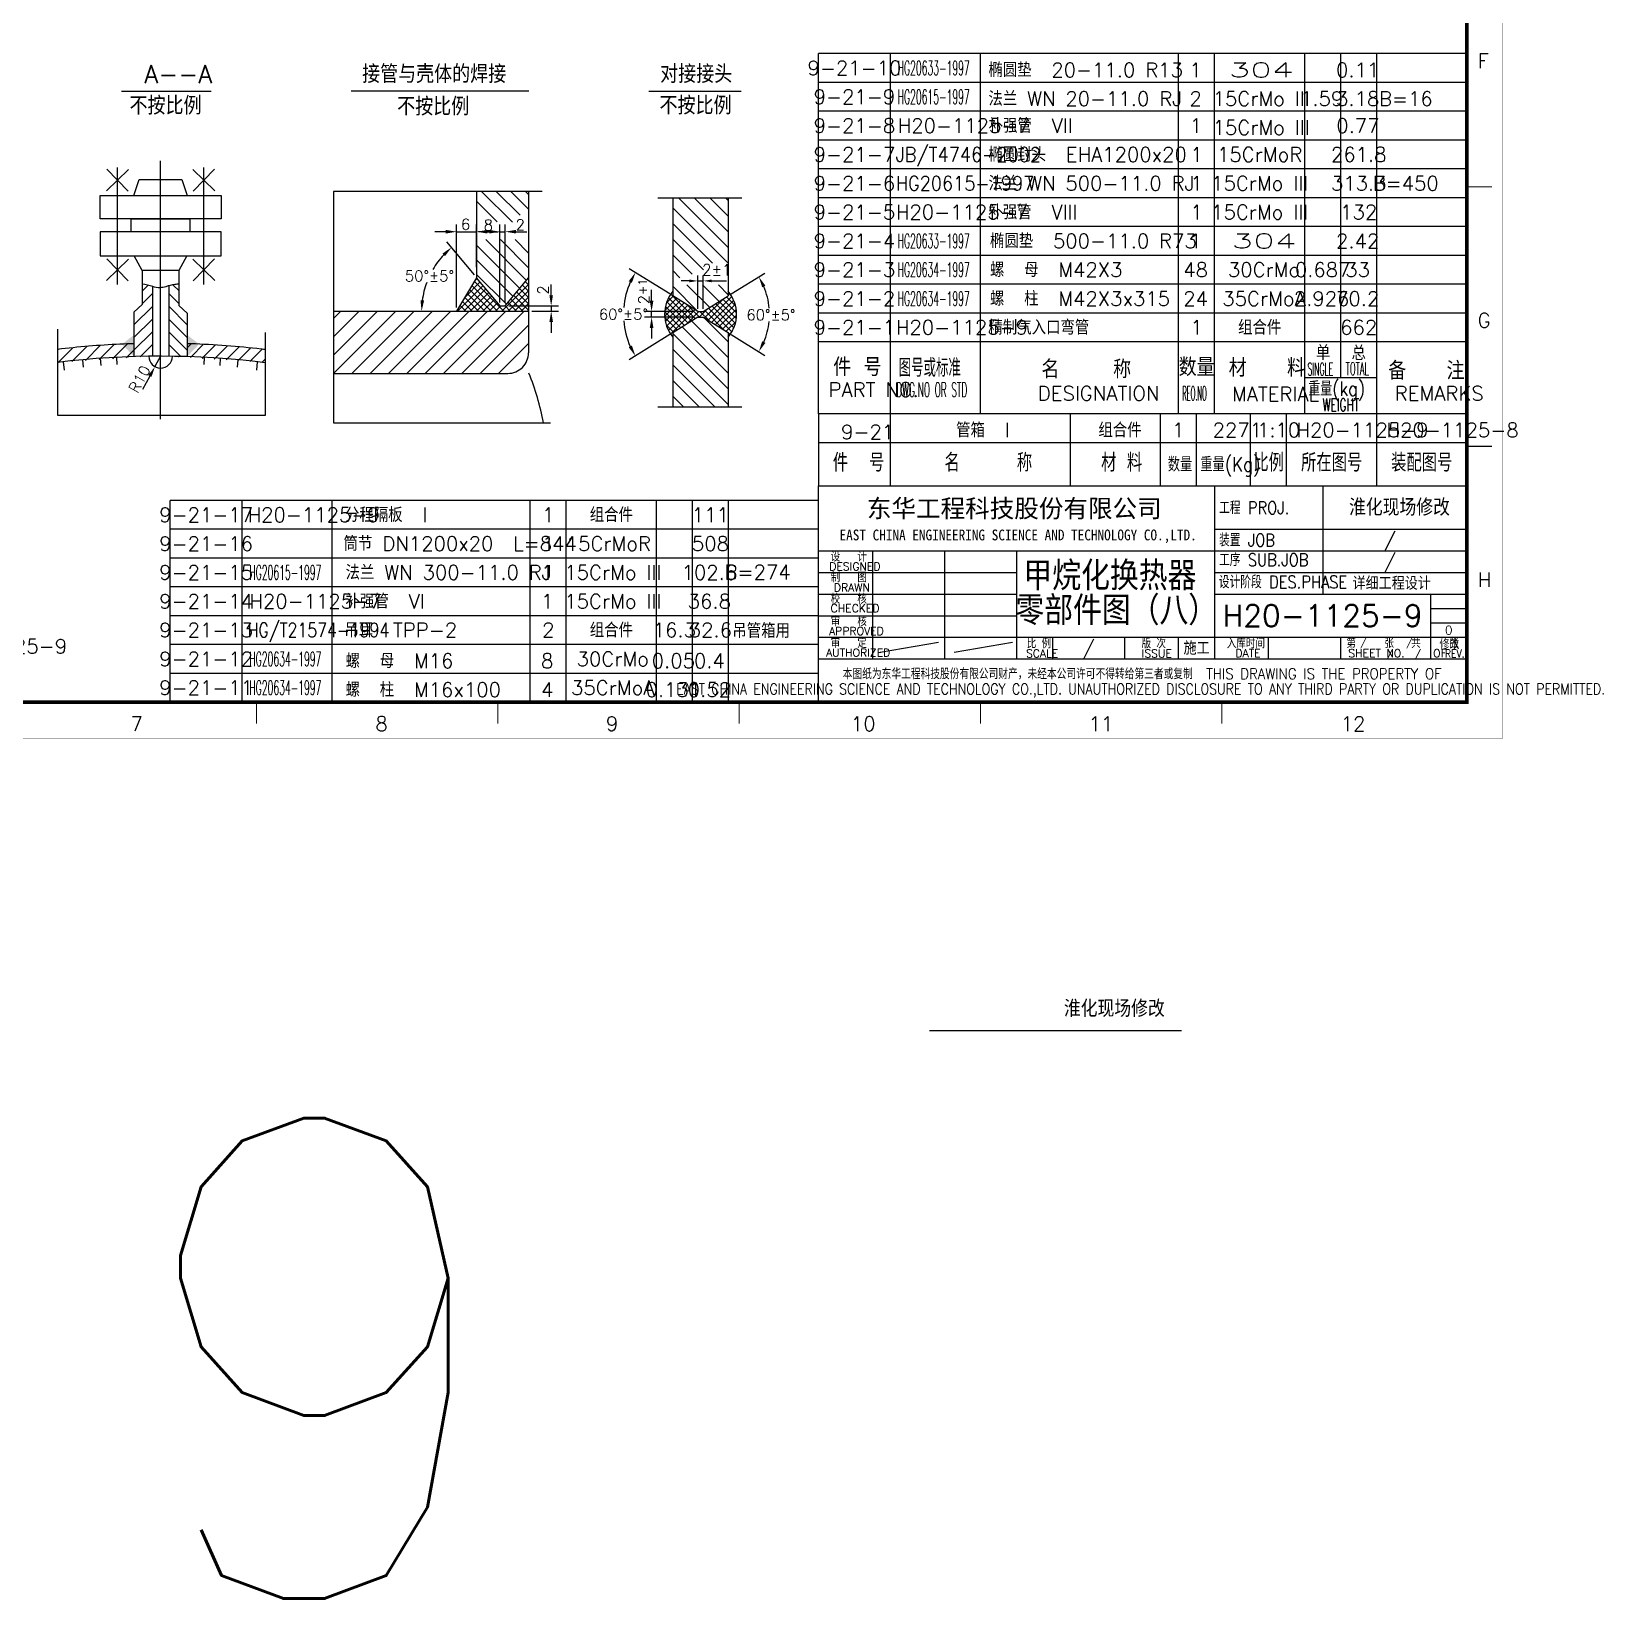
# Model space of a CAD drawing. Extents: x 49444 to 186655, y 41039 to 60167.
# Drawn here: x 180108 to 186655, y 43719 to 50243 of the extents above; entities that cross this region are included whole.
import ezdxf
from ezdxf.enums import TextEntityAlignment as Align

# ---------------------------------------------------------------- set-up
doc = ezdxf.new("R2010")
doc.units = 0
doc.header["$LTSCALE"] = 60
doc.header["$MEASUREMENT"] = 0
doc.header["$PDMODE"] = 3
doc.header["$PDSIZE"] = 0.001
doc.layers.get('0').update_dxf_attribs({"linetype": 'CONTINUOUS'})
doc.layers.get('DEFPOINTS').update_dxf_attribs({"linetype": 'CONTINUOUS'})
doc.layers.add('XX', color=7, linetype='CONTINUOUS')
doc.styles.add('LZH', font='txt_l', dxfattribs={"bigfont": 'hztxt_l'})
doc.styles.add('SBTXT', font='txt_l.shx', dxfattribs={"bigfont": 'hztxt_l.shx'})
doc.styles.add('ST', font='')
doc.styles.get("Standard").update_dxf_attribs({"font": 'txt_l', "bigfont": 'hztxt_l'})
doc.styles.get('ST').set_extended_font_data('SimSun')
doc.dimstyles.get("Standard").update_dxf_attribs({"dimtxt": 0.18, "dimasz": 0.18, "dimexe": 0.18, "dimexo": 0.0625, "dimgap": 0.09, "dimtad": 0, "dimtih": 1, "dimtoh": 1, "dimdec": 4, "dimzin": 0, "dimdsep": 46, "dimtxsty": 'Standard', "dimcen": 0.09, "dimadec": 0, "dimazin": 0, "dimtfac": 1, "dimtdec": 4, "dimtofl": 0, "dimtmove": 0, "dimatfit": 3, "dimfxl": 0, "dimtolj": 1, "dimtzin": 0, "dimarcsym": 0})
doc.dimstyles.new('STANDARD$0', dxfattribs={"dimtxt": 3, "dimasz": 3, "dimexe": 2, "dimexo": 1, "dimgap": 0.5, "dimtad": 1, "dimdec": 0, "dimzin": 0, "dimdsep": 46, "dimtxsty": 'Standard', "dimcen": 1, "dimclrd": 256, "dimclre": 256, "dimclrt": 256, "dimadec": 0, "dimazin": 0, "dimtfac": 1.5, "dimtdec": 3, "dimtix": 1, "dimtmove": 0, "dimatfit": 2, "dimfxl": 0, "dimtolj": 1, "dimarcsym": 0})
pattern_1 = [(45, (148669.695, 38157.828), (-26.516504, 26.516504), [])]

# ---------------------------------------------------------------- blocks, each defined once
blk = doc.blocks.new('CLB_WZ')
at = {"layer": 'XX'}
for s, height, p in [('单^J', 4, (-41.9, 15)), ('总^J', 4, (-32, 14.9)), ('件 号^J', 5, (-175.9, 10.5)), ('名    称^J', 5, (-118.09, 9.9)), ('数量^J', 5, (-80, 10.5)), ('材   料^J', 5, (-66.09, 10.3)), ('备   注^J', 5, (-21.8, 9.5)), ('PART NO.', 4, (-177.2, 4.7)), ('DESIGNATION^J', 4, (-119.09, 3.7)), ('MATERIAL^J', 4, (-65.19, 3.5)), ('REMARKS^J', 4, (-20, 3.7))]:
    blk.add_text(s, height=height, dxfattribs=at).set_placement(p)
for s, height, width, p, p2 in [('图号或标准^J', 5, 0.798981, (-157.7, 10.3), (-138.1, 10.3)), ('SINGLE^J', 3.5, 0.800977, (-44.2, 10.7), (-36, 10.7)), ('TOTAL^J', 3.5, 0.904762, (-33.6, 10.8), (-26, 10.8)), ('重量(kg)^J', 4, 1.174935, (-44, 5), (-26, 5)), ('DWG.NO OR STD^J', 4, 0.813953, (-158.4, 4.7), (-137.4, 4.7)), ('REO.NO^J', 4, 0.658541, (-79, 3.7), (-71.23, 3.7)), ('WEIGHT', 3.5, 0.996337, (-40.07, 0.76), (-29.87, 0.76))]:
    blk.add_text(s, height=height, dxfattribs=dict(at, width=width)).set_placement(p, p2, align=Align.FIT)
blk = doc.blocks.new('*D553')
at = {"color": 0, "lineweight": -2}
for p, q in [((183022.5, 49149.8), (183162.3, 49237.1)), ((183022.5, 48981), (183162.5, 48893.8))]:
    blk.add_line(p, q, dxfattribs=at)
for start, end in [(4.85116, 23.23424), (336.83303, 354.17267)]:
    blk.add_arc((182887.3, 49065.3), 294.2, start, end, dxfattribs=at)
at = {"color": 0}
for points in [[(183151, 49177.9), (183164.3, 49184.8), (183136.8, 49221.2)], [(183164.5, 48946.1), (183151.2, 48953), (183137, 48909.6)]]:
    blk.add_solid(points, dxfattribs=at)
at = {"layer": 'DEFPOINTS', "color": 0}
for p in [(183009.8, 49141.8), (183176.4, 49119.9), (182905.8, 49076.9), (182905.8, 49053.8), (183009.8, 48988.9)]:
    blk.add_point(p, dxfattribs=at)
at = {"color": 0, "insert": (183187.7, 49062.8), "char_height": 45, "attachment_point": 5}
blk.add_mtext('\\A1;60%%d±5%%d', dxfattribs=at)
blk = doc.blocks.new('*X8')
at = {"color": 0}
for p, q in [((325.84, 75.53), (330.21, 79.9)), ((326.43, 78.24), (328.91, 80.72)), ((335.54, 71.75), (327.21, 80.08)), ((336.84, 72.57), (328, 81.41)), ((340.16, 72.88), (346.89, 79.6)), ((341.47, 72.06), (350, 80.59)), ((351.71, 74.68), (346.82, 79.56)), ((351.37, 77.14), (348.13, 80.38)), ((349.95, 80.68), (348.74, 81.89)), ((348.74, 81.46), (349.16, 81.87)), ((325.79, 73.35), (331.51, 79.08)), ((331.63, 69.3), (325.8, 75.13)), ((326.04, 71.48), (332.81, 78.25)), ((332.94, 70.11), (326.08, 76.97)), ((326.5, 69.82), (334.11, 77.43)), ((334.24, 70.93), (326.56, 78.61)), ((327.14, 68.33), (335.41, 76.61)), ((327.91, 66.99), (336.71, 75.79)), ((333.53, 70.49), (338.18, 75.14)), ((338.4, 73.14), (334.09, 77.45)), ((338.3, 73.14), (341.23, 76.07)), ((341.81, 71.85), (338.52, 75.14)), ((347.44, 68.34), (340.3, 75.48)), ((350.08, 67.82), (341.6, 76.3)), ((342.78, 71.25), (350.7, 79.17)), ((350.77, 69.26), (342.91, 77.11)), ((344.08, 70.43), (351.25, 77.6)), ((351.29, 70.85), (344.21, 77.93)), ((345.39, 69.62), (351.61, 75.84)), ((351.63, 72.63), (345.52, 78.75)), ((346.7, 68.8), (351.71, 73.82)), ((330.33, 68.48), (325.82, 72.99)), ((329.03, 67.66), (326.33, 70.36)), ((348, 67.99), (351.43, 71.42)), ((348.74, 66.61), (350.22, 68.09)), ((349.25, 66.53), (348.74, 67.04))]:
    blk.add_line(p, q, dxfattribs=at)
blk = doc.blocks.new('*D554')
at = {"lineweight": -2}
for p, q in [((182690.5, 49121.9), (182690.5, 49166.9)), ((182867.7, 49076.9), (182660.5, 49076.9)), ((182867.7, 49053.8), (182660.5, 49053.8)), ((182690.5, 49053.8), (182690.5, 49076.9)), ((182690.5, 49008.8), (182690.5, 48963.8))]:
    blk.add_line(p, q, dxfattribs=at)
for points in [[(182683, 49121.9), (182698, 49121.9), (182690.5, 49076.9)], [(182683, 49008.8), (182698, 49008.8), (182690.5, 49053.8)]]:
    blk.add_solid(points)
at = {"layer": 'DEFPOINTS', "color": 0}
for p in [(182690.5, 49076.9), (182882.7, 49076.9), (182882.7, 49053.8)]:
    blk.add_point(p, dxfattribs=at)
at = {"insert": (182657.8, 49125.8), "char_height": 45, "attachment_point": 5, "rotation": 90}
blk.add_mtext('\\A1;2', dxfattribs=at)
blk = doc.blocks.new('*D487')
at = {"color": 0, "lineweight": -2}
for p, q in [((182766.1, 49149.8), (182597.7, 49255)), ((182766.1, 48981), (182597.4, 48875.9))]:
    blk.add_line(p, q, dxfattribs=at)
for start, end in [(155.8599, 175.17897), (184.75353, 204.07284)]:
    blk.add_arc((182901.2, 49065.3), 328, start, end, dxfattribs=at)
at = {"color": 0}
for points in [[(182595.3, 49203), (182608.5, 49195.9), (182623.1, 49239.1)], [(182608.4, 48935), (182595.1, 48928), (182622.9, 48891.8)]]:
    blk.add_solid(points, dxfattribs=at)
at = {"layer": 'DEFPOINTS', "color": 0}
for p in [(182578.9, 49126.1), (182778.8, 49141.8), (182882.7, 49076.9), (182882.7, 49053.8), (182778.8, 48988.9)]:
    blk.add_point(p, dxfattribs=at)
at = {"color": 0, "insert": (182573.2, 49065.5), "char_height": 45, "attachment_point": 5}
blk.add_mtext('\\A1;60%%d±5%%d', dxfattribs=at)
blk = doc.blocks.new('*X9')
at = {"color": 0}
for p, q in [((348.74, 98.15), (330.77, 116.12)), ((348.74, 103.81), (336.43, 116.12)), ((348.74, 109.46), (342.09, 116.12)), ((348.74, 115.12), (347.74, 116.12)), ((348.71, 92.53), (328.74, 112.49)), ((343.05, 92.53), (328.74, 106.84)), ((339.78, 90.14), (328.74, 101.18)), ((335.7, 88.57), (328.74, 95.52)), ((331.29, 87.32), (328.74, 89.86)), ((337.81, 75.14), (328.74, 84.21)), ((342.04, 76.57), (333.86, 84.75)), ((345.52, 78.75), (339.51, 84.75)), ((348.74, 81.18), (345.17, 84.75)), ((348.74, 52.89), (332.07, 69.57)), ((348.74, 58.55), (335.54, 71.75)), ((348.74, 64.21), (339.93, 73.02)), ((348.74, 47.24), (328.74, 67.24)), ((348.74, 41.58), (328.74, 61.58)), ((343.93, 40.73), (328.74, 55.92)), ((338.28, 40.73), (328.74, 50.27)), ((332.62, 40.73), (328.74, 44.61))]:
    blk.add_line(p, q, dxfattribs=at)
blk = doc.blocks.new('*D549')
at = {"lineweight": -2}
for p, q in [((182059.1, 49114.8), (182059.1, 49439)), ((182080.7, 49114.8), (182080.7, 49439)), ((182014.1, 49409), (181969.1, 49409)), ((182059.1, 49409), (182080.7, 49409)), ((182125.7, 49409), (182170.7, 49409))]:
    blk.add_line(p, q, dxfattribs=at)
for points in [[(182014.1, 49416.5), (182014.1, 49401.5), (182059.1, 49409)], [(182125.7, 49416.5), (182125.7, 49401.5), (182080.7, 49409)]]:
    blk.add_solid(points)
at = {"layer": 'DEFPOINTS', "color": 0}
for p in [(182080.7, 49409), (182059.1, 49099.8), (182080.7, 49099.8)]:
    blk.add_point(p, dxfattribs=at)
at = {"insert": (182143.5, 49437.4), "char_height": 45, "attachment_point": 5}
blk.add_mtext('\\A1;2', dxfattribs=at)
blk = doc.blocks.new('*D548')
at = {"lineweight": -2}
for p, q in [((182272.3, 49144.8), (182272.3, 49189.8)), ((182095.7, 49099.8), (182302.3, 49099.8)), ((182192.4, 49078.2), (182302.3, 49078.2)), ((182272.3, 49099.8), (182272.3, 49078.2)), ((182272.3, 49033.2), (182272.3, 48988.2))]:
    blk.add_line(p, q, dxfattribs=at)
for points in [[(182264.8, 49144.8), (182279.8, 49144.8), (182272.3, 49099.8)], [(182264.8, 49033.2), (182279.8, 49033.2), (182272.3, 49078.2)]]:
    blk.add_solid(points)
at = {"layer": 'DEFPOINTS', "color": 0}
for p in [(182080.7, 49099.8), (182177.4, 49078.2), (182272.3, 49078.2)]:
    blk.add_point(p, dxfattribs=at)
at = {"insert": (182238.3, 49166.5), "char_height": 45, "attachment_point": 5, "rotation": 90}
blk.add_mtext('\\A1;2', dxfattribs=at)
blk = doc.blocks.new('*D550')
at = {"lineweight": -2}
for p, q in [((181878.4, 49093.2), (181878.4, 49439)), ((181961.9, 49260.7), (181961.9, 49439)), ((181833.4, 49409), (181788.4, 49409)), ((181878.4, 49409), (181961.9, 49409)), ((182006.9, 49409), (182051.9, 49409))]:
    blk.add_line(p, q, dxfattribs=at)
for points in [[(181833.4, 49416.5), (181833.4, 49401.5), (181878.4, 49409)], [(182006.9, 49416.5), (182006.9, 49401.5), (181961.9, 49409)]]:
    blk.add_solid(points)
at = {"layer": 'DEFPOINTS', "color": 0}
for p in [(181961.9, 49409), (181961.9, 49245.7), (181878.4, 49078.2)]:
    blk.add_point(p, dxfattribs=at)
at = {"insert": (181915.7, 49439.7), "char_height": 45, "attachment_point": 5}
blk.add_mtext('\\A1;6', dxfattribs=at)
blk = doc.blocks.new('*D551')
at = {"lineweight": -2}
for p, q in [((181961.9, 49263), (181961.9, 49439)), ((182059.1, 49114.8), (182059.1, 49439)), ((182014.1, 49409), (182006.9, 49409))]:
    blk.add_line(p, q, dxfattribs=at)
for points in [[(182006.9, 49416.5), (182006.9, 49401.5), (181961.9, 49409)], [(182014.1, 49416.5), (182014.1, 49401.5), (182059.1, 49409)]]:
    blk.add_solid(points)
at = {"layer": 'DEFPOINTS', "color": 0}
for p in [(181961.9, 49409), (181961.9, 49248), (182059.1, 49099.8)]:
    blk.add_point(p, dxfattribs=at)
at = {"insert": (182010.5, 49436.4), "char_height": 45, "attachment_point": 5}
blk.add_mtext('\\A1;8', dxfattribs=at)
blk = doc.blocks.new('*X0')
at = {"color": 0}
for p, q in [((448.97, 250.98), (465.99, 268)), ((448.97, 258.05), (458.92, 268)), ((448.97, 265.12), (451.85, 268)), ((449.06, 244), (473.06, 268)), ((456.13, 244), (480.13, 268)), ((463.2, 244), (487.2, 268)), ((470.27, 244), (494.27, 268)), ((477.34, 244), (501.34, 268)), ((484.41, 244), (508.41, 268)), ((491.49, 244), (515.49, 268)), ((498.56, 244), (522.56, 268)), ((505.63, 244), (524.23, 262.6)), ((512.7, 244), (524.23, 255.53))]:
    blk.add_line(p, q, dxfattribs=at)
blk = doc.blocks.new('*D552')
at = {"color": 0, "lineweight": -2}
blk.add_line((181952.4, 49228.8), (181838.3, 49366.7), dxfattribs=at)
for start, end in [(137.10744, 149.66072), (159.74663, 172.50946)]:
    blk.add_arc((182077, 49078.2), 344.5, start, end, dxfattribs=at)
at = {"color": 0}
for points in [[(181819.5, 49318.1), (181829.8, 49307.2), (181857.4, 49343.6)], [(181743, 49122.7), (181728, 49123.6), (181732.6, 49078.2)]]:
    blk.add_solid(points, dxfattribs=at)
at = {"layer": 'DEFPOINTS', "color": 0}
for p in [(181790.1, 49268.8), (181961.9, 49217.3), (181365.1, 49078.2), (182059.1, 49099.8), (182177.9, 49078.2)]:
    blk.add_point(p, dxfattribs=at)
at = {"color": 0, "insert": (181765.3, 49224.9), "char_height": 45, "attachment_point": 5}
blk.add_mtext('\\A1;50%%d±5%%d', dxfattribs=at)

msp = doc.modelspace()

# ---------------------------------------------------------------- hatches: boundary and pattern name
h = msp.add_hatch()
h.set_pattern_fill('ANSI31', color=256, scale=300, style=0)
h.set_pattern_definition(pattern_1)
edge = h.paths.add_edge_path()
edge.add_arc((180550.948857, 49011.746509), 179.815167, 70.3961695458, 84.2241260272)
edge.add_line((180569.044981, 49190.648785), (180569.044981, 49106.647724))
edge.add_line((180569.044981, 49106.647724), (180534.779461, 49074.615509))
edge.add_line((180534.779461, 49074.615509), (180534.779461, 48888.888892))
edge.add_ellipse((180645.687861, 47990.598944), major_axis=(-1800, 0), ratio=0.5, start_angle=271.0953200844, end_angle=273.5325616392, ccw=False)
edge.add_line((180611.279461, 48890.434493), (180611.279461, 49181.138694))
h = msp.add_hatch()
h.set_pattern_fill('ANSI31', color=256, scale=300, style=0)
h.set_pattern_definition([(135, (212621.68, 38157.828), (26.516504, 26.516504), [])])
edge = h.paths.add_edge_path()
edge.add_arc((180740.426802, 49011.746509), 179.815167, 95.7758739728, 109.6038304542, ccw=False)
edge.add_line((180722.330677, 49190.648785), (180722.330677, 49106.647724))
edge.add_line((180722.330677, 49106.647724), (180756.596197, 49074.615509))
edge.add_line((180756.596197, 49074.615509), (180756.596197, 48888.888892))
edge.add_ellipse((180645.687798, 47990.598944), major_axis=(1800, 0), ratio=0.5, start_angle=86.4674383608, end_angle=88.4375257395)
edge.add_ellipse((180645.687798, 47990.598944), major_axis=(1800, 0), ratio=0.5, start_angle=88.4375257395, end_angle=88.9046799156)
edge.add_line((180680.096197, 48890.434493), (180680.096197, 49181.138694))
h = msp.add_hatch()
h.set_pattern_fill('ANSI37', color=256, scale=150, style=0)
h.set_pattern_definition([(45, (130761.808, 1034.404), (-13.258252, 13.258252), []), (135, (130761.808, 1034.404), (-13.258252, -13.258252), [])])
h.paths.add_polyline_path([(182177.941208, 49078.237512), (182177.941208, 49216.757185), (182080.741208, 49099.837512), (182059.141208, 49099.837512), (181961.941208, 49217.261588), (181878.385925, 49078.237512)])
h = msp.add_hatch()
h.set_pattern_fill('ANSI31', color=256, scale=300, style=0)
h.set_pattern_definition(pattern_1)
edge = h.paths.add_edge_path()
edge.add_ellipse((180645.687861, 47990.598944), major_axis=(-1800, 0), ratio=0.5, start_angle=255.9557268738, end_angle=266.4790243043, ccw=False)
edge.add_line((181082.496709, 48863.696594), (181082.496709, 48918.110535))
edge.add_spline(control_points=[(181082.496709, 48918.110535), (181076.532308, 48918.844626), (181070.560757, 48919.563642), (180968.440638, 48931.587288), (180870.52554, 48938.997248), (180766.794717, 48942.593637), (180761.514514, 48942.765161), (180756.232966, 48942.925196)], knot_values=[4.4710457451, 4.4710457451, 4.4710457451, 4.4710457451, 4.4811217711, 4.4811217711, 4.6431590008, 4.6431590008, 4.6518468801, 4.6518468801, 4.6518468801, 4.6518468801], degree=3, periodic=0)
edge.add_line((180756.232966, 48942.925196), (180756.232966, 48888.900087))
edge = h.paths.add_edge_path()
edge.add_ellipse((180645.687861, 47990.598944), major_axis=(-1800, 0), ratio=0.5, start_angle=273.5325616392, end_angle=283.7918236525, ccw=False)
edge.add_line((180534.779461, 48888.888892), (180534.779461, 48942.913633))
edge.add_spline(control_points=[(180534.779461, 48942.913633), (180515.286111, 48942.321177), (180495.811131, 48941.572419), (180388.909753, 48936.597516), (180302.024781, 48929.367834), (180216.577094, 48919.048952)], knot_values=[4.7731302979, 4.7731302979, 4.7731302979, 4.7731302979, 4.8051962305, 4.8051962305, 4.9493995343, 4.9493995343, 4.9493995343, 4.9493995343], degree=3, periodic=0)
edge.add_line((180216.577094, 48919.048952), (180216.577094, 48864.650422))

# ---------------------------------------------------------------- linework, layer by layer
for p, q in [((183385.313802, 48650.463632), (183385.313802, 50150.463632)), ((186085.313802, 50150.463632), (183385.313802, 50150.463632)), ((183685.313802, 48650.463632), (183685.313802, 50150.463632)), ((184060.313802, 48650.463632), (184060.313802, 50150.463632)), ((184885.313802, 48650.463632), (184885.313802, 50150.463632)), ((185035.313802, 48650.463632), (185035.313802, 50150.463632)), ((185410.313802, 48650.463632), (185410.313802, 50150.463632)), ((185560.313802, 48800.463632), (185560.313802, 50150.463632)), ((185710.313802, 48650.463632), (185710.313802, 50150.463632)), ((186085.313802, 50030.463632), (183385.313802, 50030.463632)), ((180482.998872, 49993.359155), (180855.557929, 49993.359155)), ((181439.8971, 49995.798378), (182178.911529, 49995.798378)), ((182679.059489, 49993.747736), (183062.852149, 49993.747736)), ((186085.313802, 49910.463632), (183385.313802, 49910.463632)), ((186085.313802, 49790.463632), (183385.313802, 49790.463632)), ((180645.687829, 48629.179539), (180645.687829, 49703.948995)), ((186085.313802, 49670.463632), (183385.313802, 49670.463632)), ((181365.080207, 49576.866151), (181365.080207, 48613.882894)), ((182235.261453, 49576.866151), (181365.080207, 49576.866151)), ((186085.313802, 49550.463632), (183385.313802, 49550.463632)), ((186085.313802, 49430.463632), (183385.313802, 49430.463632)), ((186085.313802, 49310.463632), (183385.313802, 49310.463632)), ((186085.313802, 49190.463632), (183385.313802, 49190.463632)), ((186085.313802, 49070.463632), (183385.313802, 49070.463632)), ((186085.313802, 48950.463632), (183385.313802, 48950.463632)), ((180245.628543, 48832.931481), (180241.631987, 48867.630706)), ((180324.820505, 48845.240191), (180322.015598, 48875.928863)), ((180397.853238, 48852.273845), (180395.777725, 48881.882418)), ((180464.726414, 48855.790488), (180463.189015, 48885.961185)), ((180645.687861, 48890.598944), (180622.314763, 48847.439877)), ((180826.649244, 48855.790488), (180828.186644, 48885.961185)), ((180893.52242, 48852.273845), (180895.597934, 48881.882418)), ((180966.555154, 48845.240191), (180969.36006, 48875.928863)), ((181045.747116, 48832.931481), (181049.743672, 48867.630706)), ((180600.885374, 48807.869923), (180570.948506, 48752.724621)), ((185710.313802, 48800.463632), (185410.313802, 48800.463632)), ((186085.313799, 48350.463638), (186085.313799, 48830.463638)), ((181365.080207, 48613.882894), (182270.060171, 48613.882894)), ((180685.313802, 47450.463632), (180685.313802, 48290.463632)), ((183385.313802, 48290.463632), (180685.313802, 48290.463632)), ((180985.313802, 47450.463632), (180985.313802, 48290.463632)), ((181360.313802, 47450.463632), (181360.313802, 48290.463632)), ((182185.313802, 47450.463632), (182185.313802, 48290.463632)), ((182335.313802, 47450.463632), (182335.313802, 48290.463632)), ((182710.313802, 47450.463632), (182710.313802, 48290.463632)), ((182860.313802, 47450.463632), (182860.313802, 48290.463632)), ((183010.313802, 47450.463632), (183010.313802, 48290.463632)), ((183385.313802, 48170.463632), (180685.313802, 48170.463632)), ((185035.313803, 48170.463625), (186085.313808, 48170.463625)), ((183610.313808, 48080.463625), (183610.313808, 47630.463625)), ((183910.313802, 48080.463625), (183910.313802, 47630.463625)), ((185035.313808, 48080.463625), (186085.313808, 48080.463625)), ((183385.313802, 48050.463632), (180685.313802, 48050.463632)), ((183385.313802, 47930.463632), (180685.313802, 47930.463632)), ((183385.313808, 47990.463625), (184210.313808, 47990.463625)), ((185035.313803, 47990.463625), (186085.313808, 47990.463625)), ((183385.313808, 47900.463625), (184210.313808, 47900.463625)), ((185935.313808, 47900.463625), (186085.313808, 47900.463625)), ((183385.313802, 47810.463632), (180685.313802, 47810.463632)), ((183385.313808, 47810.463625), (184210.313808, 47810.463625)), ((185935.313808, 47840.463625), (186085.313808, 47840.463625)), ((185935.313808, 47780.463625), (186085.313808, 47780.463625)), ((183385.313802, 47690.463632), (180685.313802, 47690.463632)), ((183642.395999, 47658.156039), (183885.810177, 47699.95654)), ((183950.467049, 47658.156039), (184193.881227, 47699.95654)), ((183385.313802, 47570.463632), (180685.313802, 47570.463632)), ((183847.774293, 46083.907607), (184897.774298, 46083.907607))]:
    msp.add_line(p, q)
at = {"color": 0}
for p, q in [((182110.855705, 49448.343552), (181982.333105, 49576.866151)), ((182142.449071, 49477.844212), (182043.427131, 49576.866151)), ((182177.941204, 49503.446104), (182104.521157, 49576.866151)), ((182177.941204, 49564.54013), (182165.615183, 49576.866151)), ((182047.909168, 49449.994485), (181961.941204, 49536.164026)), ((182169.415443, 49206.501736), (181999.692052, 49376.225126)), ((182177.941204, 49259.07), (182060.786078, 49376.225126)), ((182177.941204, 49320.164026), (182121.880104, 49376.225126)), ((182141.681703, 49173.14145), (181961.941204, 49352.881949)), ((182113.947963, 49139.781164), (181961.941204, 49291.787923)), ((182086.50004, 49106.76468), (181961.941204, 49231.323516))]:
    msp.add_line(p, q, dxfattribs=at)
at = {"color": 0, "linetype": 'ByBlock'}
for p, q in [((182848.095646, 49204.215223), (182813.445646, 49204.215223)), ((182882.745646, 49088.402196), (182882.745646, 49227.315223)), ((182882.745646, 49204.215223), (182905.845646, 49204.215223)), ((182905.845646, 49088.402196), (182905.845646, 49227.315223)), ((182940.495646, 49204.215223), (183002.761112, 49204.215223))]:
    msp.add_line(p, q, dxfattribs=at)
at = {"const_width": 1.5}
msp.add_lwpolyline([(173620.313802, 47300.463632), (186235.313802, 47300.463632), (186235.313802, 56210.463632), (173620.313802, 56210.463632), (173620.313802, 47300.463632, 1.9635677679)], format="xyb", dxfattribs=at)
for points, const_width in [([(173995.313802, 47450.463632), (186085.313802, 47450.463632), (186085.313802, 56060.463632), (173995.313802, 56060.463632), (173995.313802, 47450.463632)], 15), ([(186085.313802, 49595.463632), (186190.313802, 49595.463632)], 4.5), ([(186085.313802, 48515.463632), (186190.313802, 48515.463632)], 4.5), ([(181045.313802, 47360.463632), (181045.313802, 47450.463632)], 4.5), ([(182050.313802, 47360.463632), (182050.313802, 47450.463632)], 4.5), ([(183055.313802, 47360.463632), (183055.313802, 47450.463632)], 4.5), ([(184060.313802, 47360.463632), (184060.313802, 47450.463632)], 4.5), ([(185065.313802, 47360.463632), (185065.313802, 47450.463632)], 4.5)]:
    msp.add_lwpolyline(points, dxfattribs=dict(const_width=const_width))
for points in [[(180420.123691, 49578.652409), (180511.624351, 49667.321039)], [(180421.539706, 49668.737054), (180510.208336, 49577.236394)], [(180465.874003, 49189.812604), (180465.874003, 49675.784499)], [(180871.252066, 49578.652409), (180779.751406, 49667.321039)], [(180869.836051, 49668.737054), (180781.167421, 49577.236394)], [(180825.501718, 49189.812604), (180825.501718, 49675.784499)], [(180534.263806, 49559.737559), (180556.328701, 49626.669389), (180734.683771, 49626.669389), (180756.748666, 49559.737559)], [(181961.941208, 49576.866146), (181961.941208, 49217.261588)], [(182177.941208, 49576.866146), (182177.941208, 48905.437512)], [(182716.349866, 49550.211346), (183066.044458, 49550.211346)], [(182778.795647, 49550.21135), (182778.795647, 49142.600427)], [(183009.795647, 49550.21135), (183009.795647, 49141.824093)], [(180523.109296, 49408.091879), (180523.109296, 49463.049569), (180767.903176, 49463.049569), (180767.903176, 49408.091879)], [(180755.521471, 49308.466244), (180721.967446, 49247.721239), (180569.044981, 49247.721239), (180535.853971, 49308.466244)], [(180420.123691, 49205.735699), (180511.624351, 49294.404374)], [(180421.539706, 49295.820344), (180510.208336, 49204.319729)], [(180569.044981, 49247.721239), (180569.044981, 49106.647724)], [(180721.967446, 49247.721239), (180721.967446, 49100.535149)], [(180871.252066, 49205.735699), (180779.751406, 49294.404374)], [(180869.836051, 49295.820344), (180781.167421, 49204.319729)], [(180611.279461, 49181.138699), (180611.279461, 48890.430644)], [(180679.732966, 49183.941839), (180679.732966, 48890.434154)], [(181961.941208, 49217.261588), (181878.385925, 49078.237512)], [(182059.141208, 49099.837512), (181961.941208, 49217.261588)], [(182080.741208, 49099.837512), (182177.941208, 49216.757185)], [(180534.779461, 49074.615509), (180569.044981, 49106.647724)], [(182882.745647, 49076.852202), (182778.795647, 49142.600427)], [(182905.845647, 49076.852202), (183009.795647, 49141.824093)], [(180534.779461, 49074.615509), (180534.779461, 48888.849929)], [(180756.232966, 49069.833584), (180721.967446, 49101.865844)], [(180756.232966, 49069.833584), (180756.232966, 48888.861404)], [(181365.080212, 49078.237512), (182177.941208, 49078.237512)], [(182059.141208, 49099.837512), (182080.741208, 49099.837512)], [(182882.745647, 49053.752202), (182778.795647, 48988.3809)], [(182882.745647, 49076.852202), (182905.845647, 49076.852202)], [(182882.745647, 49053.752202), (182905.845647, 49053.752202)], [(182905.845647, 49053.752202), (183009.795647, 48988.949887)], [(180216.577094, 49002.875166), (180216.577094, 48645.656184), (181082.496709, 48645.656184), (181082.496709, 48988.963418)], [(182778.795647, 48988.3809), (182778.795647, 48679.504459)], [(183009.795647, 48988.949887), (183009.795647, 48679.504459)], [(181365.080212, 48819.037512), (182091.541208, 48819.037512)], [(182716.349866, 48679.504455), (183066.044458, 48679.504455)], [(186085.313802, 48650.463632), (183385.313802, 48650.463632)], [(186085.313802, 48530.463632), (183385.313802, 48530.463632)], [(183385.313802, 48350.463632), (186085.313802, 48350.463632)], [(186085.313802, 48350.463632), (186085.313802, 47450.463632), (183385.313802, 47450.463632), (183385.313802, 48350.463632)], [(185035.313802, 48350.463632), (185035.313802, 47630.463632)], [(185485.313802, 48350.463632), (185485.313802, 47900.463632)], [(183385.313802, 48080.463632), (185035.313802, 48080.463632)], [(184210.313802, 48080.463632), (184210.313802, 47630.463632)], [(185035.313802, 47900.463632), (186085.313802, 47900.463632)], [(185935.313802, 47630.463632), (185935.313802, 47900.463632)], [(183385.313802, 47720.463632), (186085.313802, 47720.463632)], [(184360.313802, 47720.463632), (184360.313802, 47630.463632)], [(184660.313802, 47720.463632), (184660.313802, 47630.463632)], [(184885.313802, 47630.463632), (184885.313802, 47720.463632)], [(185260.313802, 47630.463632), (185260.313802, 47720.463632)], [(185560.313802, 47630.463632), (185560.313802, 47720.463632)], [(183385.313802, 47630.463632), (186085.313802, 47630.463632)]]:
    msp.add_lwpolyline(points)
for points in [[(180393.512536, 49463.049569), (180393.512536, 49559.737559), (180897.499936, 49559.737559), (180897.499936, 49463.049569)], [(180393.512536, 49408.091879), (180393.512536, 49308.466244), (180897.499936, 49308.466244), (180897.499936, 49408.091879)]]:
    msp.add_lwpolyline(points, close=True)
for points in [[(180721.967433, 49190.608326, 0.0278642142), (180705.363081, 49189.205688, 0.0466953254), (180667.427141, 49180.190649, -0.0734135335), (180642.948563, 49175.734533, -0.0965903446), (180612.887571, 49180.55732, 0.0639054704), (180568.253751, 49190.727052, 0.0610899421)], [(182778.795647, 49160.809036, 0.359897), (182778.795647, 48969.795367, 3.832522)], [(183009.795647, 48969.795367, 0.359897), (183009.795647, 49160.809036, 0.690929)], [(182091.541208, 48819.037512, 0.414214), (182177.941208, 48905.437512)], [(182239.664428, 48613.882894, 0.050567), (182179.792263, 48820.465704, 0.383142)]]:
    msp.add_lwpolyline(points, format="xyb")
at = {"color": 7}
for points in [[(183385.313802, 48650.463632), (183385.313802, 48350.463632)], [(183685.313802, 48350.463632), (183685.313802, 48650.463632)], [(184435.313802, 48350.463632), (184435.313802, 48650.463632)], [(184810.313802, 48350.463632), (184810.313802, 48650.463632)], [(184960.313802, 48350.463632), (184960.313802, 48650.463632)], [(185185.313802, 48350.463632), (185185.313802, 48650.463632)], [(185335.313802, 48350.463632), (185335.313802, 48650.463632)], [(185710.313802, 48350.463632), (185710.313802, 48650.463632)]]:
    msp.add_lwpolyline(points, dxfattribs=at)
msp.add_arc((180645.687861, 48890.598944), 49.081634, 180.3906367217, 359.6093632784)
msp.add_ellipse((180645.687861, 47990.598944), major_axis=(-1800, 0), ratio=0.5, start_param=4.4672701733, end_param=4.953101713)
for points, knots in [([(180534.779461, 48942.913633), (180515.286111, 48942.321177), (180495.811131, 48941.572419), (180388.909753, 48936.597516), (180302.024781, 48929.367834), (180216.577094, 48919.048952)], [4.77313029789, 4.77313029789, 4.77313029789, 4.77313029789, 4.80519623052, 4.80519623052, 4.94939953427, 4.94939953427, 4.94939953427, 4.94939953427]), ([(181082.496709, 48918.110535), (181076.532308, 48918.844626), (181070.560757, 48919.563642), (180968.440638, 48931.587288), (180870.52554, 48938.997248), (180766.794717, 48942.593637), (180761.514514, 48942.765161), (180756.232966, 48942.925196)], [4.47104574512, 4.47104574512, 4.47104574512, 4.47104574512, 4.48112177108, 4.48112177108, 4.6431590008, 4.6431590008, 4.65184688013, 4.65184688013, 4.65184688013, 4.65184688013])]:
    msp.add_open_spline(points, degree=3, knots=knots)
for p in [(180645.506217, 49455.849743), (180645.506217, 49415.291675)]:
    msp.add_point(p)
at = {"color": 0, "linetype": 'ByBlock'}
for p in [(180645.687861, 49255.075297), (182905.845646, 49204.215223), (182882.745646, 49076.852196), (182905.845646, 49076.852196), (180611.279466, 48890.430628), (180679.732971, 48890.434163), (180679.732971, 48890.434163), (180756.232971, 48888.861391)]:
    msp.add_point(p, dxfattribs=at)
for points in [[(182848.095646, 49209.990223), (182848.095646, 49198.440223), (182882.745646, 49204.215223)], [(182940.495646, 49209.990223), (182940.495646, 49198.440223), (182905.845646, 49204.215223)]]:
    msp.add_solid(points, dxfattribs=at)
for points in [[(180535.142692, 48888.861404), (180485.339612, 48941.073702), (180535.142692, 48979.347494)], [(180756.232966, 48888.861404), (180806.036047, 48941.073702), (180756.232966, 48979.347494)], [(180594.290381, 48811.441487), (180607.480366, 48804.298358), (180622.314763, 48847.439877)]]:
    msp.add_solid(points)

# ---------------------------------------------------------------- block references
for name, p, xscale, yscale, zscale in [('*X9', (178981.817565, 48209.024537), 11.55, 11.55, 11.55), ('*X8', (178981.817565, 48209.024537), 11.55, 11.55, 11.55), ('*X0', (176516.235199, 46183.851893), 10.8, 10.8, 10.8), ('CLB_WZ', (186085.313802, 48650.463632), 15, 15, 15)]:
    msp.add_blockref(name, p, dxfattribs=dict(xscale=xscale, yscale=yscale, zscale=zscale))

# ---------------------------------------------------------------- texts
at = {"style": 'LZH'}
for s, p in [('A--A', (180578.001977, 50027.555448)), ('对接接头', (182726.250314, 50027.944029)), ('不按比例  ', (180516.250077, 49896.469524)), ('不按比例  ', (182723.544298, 49896.858105))]:
    msp.add_text(s, height=75, dxfattribs=at).set_placement(p)
for s, height, p in [('接管与壳体的焊接', 75, (181784.976559, 50027.866995)), ('1', 60, (184956.020391, 50052.641736)), ('0.11', 60, (185631.020391, 50052.641736)), ('不按比例', 75, (181780.976739, 49892.697153)), ('2', 60, (184956.020391, 49932.641736)), ('15CrMo III', 60, (185228.84962, 49932.641736)), ('1.59', 60, (185481.020391, 49932.641736)), ('3.18', 60, (185631.020391, 49932.641736)), ('B=16', 60, (185831.736185, 49932.641736)), ('1', 60, (184956.955254, 49820.463639)), ('15CrMo III', 60, (185228.84962, 49812.641736)), ('0.77', 60, (185631.955254, 49820.463639)), ('1', 60, (184956.020393, 49340.463631)), ('2.42', 60, (185631.020393, 49340.463631)), ('48', 60, (184956.020393, 49220.463631)), ('30CrMo', 60, (185241.020393, 49220.463631)), ('33', 60, (185631.020393, 49220.463631)), ('24', 60, (184956.020393, 49100.463631)), ('35CrMoA', 60, (185241.020393, 49100.463631)), ('2.926', 60, (185481.020393, 49100.463631)), ('70.2', 60, (185631.020393, 49100.463631)), ('1', 60, (182256.020393, 47960.463631)), ('15CrMo III', 60, (182528.849622, 47960.463631)), ('102.6', 60, (182931.020393, 47960.463631)), ('B=274', 60, (183131.736187, 47961.77775)), ('甲烷化换热器 ', 120, (184640.426678, 47916.392284)), ('1', 60, (182256.020393, 47840.463631)), ('15CrMo III', 60, (182528.849622, 47840.463631)), ('36.8', 60, (182931.020393, 47840.463631)), ('零部件图（八）', 120, (184625.747795, 47772.136463)), ('吊管箱用', 60, (183146.816945, 47717.867084)), ('8', 60, (182256.020391, 47592.641729)), ('30CrMo', 60, (182528.849622, 47600.463631)), ('0.05', 60, (182781.020391, 47592.641729)), ('0.4', 60, (182931.020391, 47592.641729)), ('35CrMoA', 60, (182528.849622, 47480.463631)), ('4', 60, (182256.020391, 47472.641729)), ('0.131', 60, (182781.020391, 47472.641729)), ('0.52', 60, (182931.020391, 47472.641729))]:
    msp.add_text(s, height=height).set_placement(p, align=Align.CENTER)
for s, p in [('9-21-10', (183535.313802, 50090.463632)), ('9-21-9', (183535.313802, 49970.463632)), ('9-21-8', (183535.313802, 49850.463632)), ('9-21-7', (183535.313802, 49730.463632)), ('1', (184960.313802, 49730.463632)), ('15CrMoR', (185222.813802, 49730.463632)), ('261.8', (185635.313802, 49730.463632)), ('9-21-6', (183535.313802, 49610.463632)), ('1', (184960.313802, 49610.463632)), ('15CrMo III', (185222.813802, 49610.463632)), ('313.3', (185635.313802, 49610.463632)), ('B=450', (185831.008369, 49610.463632)), ('9-21-5', (183535.313802, 49490.463632)), ('1', (184960.313802, 49490.463632)), ('15CrMo III', (185222.813802, 49490.463632)), ('132', (185635.313802, 49490.463632)), ('9-21-4', (183535.313802, 49370.463632)), ('9-21-3', (183535.313802, 49250.463632)), ('0.687', (185485.313802, 49250.463632)), ('9-21-2', (183535.313802, 49130.463632)), ('9-21-1', (183535.313802, 49010.463632)), ('1', (184960.313802, 49010.463632)), ('组合件', (185222.813802, 49010.463632)), ('662', (185635.313802, 49010.463632)), ('9-21-17', (180835.313802, 48230.463632)), ('1', (182260.313802, 48230.463632)), ('组合件', (182522.813802, 48230.463632)), ('111', (182935.313802, 48230.463632)), ('9-21-16', (180835.313802, 48110.463632)), ('1', (182260.313802, 48110.463632)), ('15CrMoR', (182510.643031, 48110.463632)), ('508', (182935.313802, 48110.463632)), ('9-21-15', (180835.313802, 47990.463632)), ('9-21-14', (180835.313802, 47870.463632)), ('9-21-13', (180835.313802, 47750.463632)), ('2', (182260.313802, 47750.463632)), ('组合件', (182522.813802, 47750.463632)), ('16.3', (182785.313802, 47750.463632)), ('32.6', (182935.313802, 47750.463632)), ('9-21-12', (180835.313802, 47630.463632)), ('9-21-11', (180835.313802, 47510.463632))]:
    msp.add_text(s, height=60).set_placement(p, align=Align.MIDDLE_CENTER)
for s, width, p, p2 in [('HG20633-1997', 0.843882, (183715.313803, 50060.463638), (184015.313803, 50060.463638)), ('304', 3.157895, (185093.84962, 50052.641736), (185363.84962, 50052.641736)), ('HG20615-1997', 0.843882, (183715.313803, 49940.463638), (184015.313803, 49940.463638)), ('HG20633-1997', 0.843882, (183715.313803, 49340.463631), (184015.313803, 49340.463631)), ('304', 3.157895, (185106.020393, 49340.463631), (185376.020393, 49340.463631)), ('HG20634-1997', 0.843882, (183715.313803, 49220.463631), (184015.313803, 49220.463631)), ('HG20634-1997', 0.843882, (183715.313803, 49100.463631), (184015.313803, 49100.463631)), ('HG20615-1997', 0.843882, (181015.313803, 47960.463631), (181315.313803, 47960.463631)), ('HG20634-1997', 0.843882, (181015.313803, 47600.463631), (181315.313803, 47600.463631)), ('HG20634-1997', 0.843882, (181015.313803, 47480.463631), (181315.313803, 47480.463631))]:
    msp.add_text(s, height=60, dxfattribs=dict(width=width)).set_placement(p, p2, align=Align.FIT)
for s, height, p in [('椭圆垫  20-11.0 R13', 60, (184093.131643, 50052.641736)), ('F', 60, (186130.313802, 50090.463632)), ('法兰 WN 20-11.0 RJ', 60, (184093.131643, 49932.641736)), ('H20-1125-7', 60, (183715.313803, 49820.463638)), ('补强管  VII', 60, (184094.066506, 49820.463639)), ('椭圆垫  500-11.0 R73', 60, (184099.599282, 49340.463631)), ('螺  母  M42X3', 60, (184099.599282, 49220.463631)), ('螺  柱  M42X3x315', 60, (184099.599282, 49100.463631)), ('G', 60, (186130.313802, 49010.463632)), ('9-21', 60, (183479.727336, 48545.463633)), ('管箱  I', 60, (183958.58892, 48553.169524)), ('组合件', 60, (184551.057489, 48553.169524)), ('1', 60, (184858.557489, 48553.169524)), ('2271', 60, (185026.794437, 48553.169524)), ('1:10', 60, (185211.702966, 48553.169524)), ('H20-1125-9', 60, (185376.057489, 48553.169524)), ('H20-1125-8', 60, (185751.057489, 48553.169524)), ('法兰 WN 300-11.0 RJ', 60, (181416.020393, 47960.463631)), ('DESIGNED^J', 33, (183430.312734, 47999.166138)), ('DRAWN^J', 33, (183449.673602, 47911.238631)), ('H', 60, (186130.313802, 47930.463632)), ('H20-1125-7', 60, (181015.313803, 47840.463631)), ('补强管  VI', 60, (181416.020393, 47840.463631)), ('CHECKED^J', 33, (183435.938825, 47825.032951)), ('APPROVED^J', 33, (183429.70501, 47730.154898)), ('H20-1125-9', 60, (179706.057487, 47653.16953)), ('AUTHORIZED', 33, (183417.105193, 47640.154898)), ('SCALE', 33, (184249.688581, 47636.658204)), ('ISSUE', 33, (184731.342507, 47636.658204)), ('DATE', 33, (185122.058365, 47637.963625)), ('SHEET NO.    OF^J', 33, (185592.009471, 47637.963625)), ('修改', 37.5, (185971.772487, 47671.443081)), ('螺  母  M16', 60, (181416.020391, 47592.641729)), ('螺  柱  M16x100', 60, (181416.020391, 47472.641729)), ('7', 60, (180520.313802, 47330.463632)), ('8', 60, (181540.313802, 47330.463632)), ('9', 60, (182500.313802, 47330.463632)), ('10', 60, (183520.313802, 47330.463632)), ('11', 60, (184510.313802, 47330.463632)), ('12', 60, (185560.313802, 47330.463632)), ('9', 2000, (180471.349791, 43719.082864))]:
    msp.add_text(s, height=height).set_placement(p)
for s, width, p in [('JB/T4746-2002', 0.9, (183707.813802, 49730.463632)), ('HG20615-1997', 0.9, (183707.813802, 49610.463632)), ('HG/T21574-1994', 0.8, (181007.813802, 47750.463632))]:
    msp.add_text(s, height=60, dxfattribs=dict(width=width)).set_placement(p, align=Align.MIDDLE_LEFT)
for s, height, p in [('椭圆封头  EHA1200x20', 60, (184093.313802, 49730.463632)), ('法兰 WN 500-11.0 RJ', 60, (184093.313802, 49610.463632)), ('H20-1125-7', 60, (183707.813802, 49490.463632)), ('补强管  VIII', 60, (184093.313802, 49490.463632)), ('H20-1125-9', 60, (183707.813802, 49010.463632)), ('精制气入口弯管', 60, (184093.313802, 49010.463632)), ('H20-1125-9', 60, (181007.813802, 48230.463632)), ('分程隔板  I', 60, (181413.571053, 48230.463632)), ('淮化现场修改', 70, (185595.164154, 48261.463633)), ('筒节 DN1200x20  L=844', 60, (181407.709337, 48110.463632)), ('吊耳  TPP-2', 60, (181411.039575, 47750.463632)), ('淮化现场修改', 70, (184407.62465, 46174.907615))]:
    msp.add_text(s, height=height).set_placement(p, align=Align.MIDDLE_LEFT)
at = {"color": 0, "linetype": 'ByBlock'}
msp.add_text('2±1', height=46.2, dxfattribs=at).set_placement((182961.89003, 49250.415223), align=Align.MIDDLE_CENTER)
msp.add_text('+1', height=34.65, rotation=90).set_placement((182669.994622, 49145.967696))
at = {"width": 0.85}
for s, height, p in [('件  号', 75, (183445.313804, 48410.463633)), ('名     称', 75, (183910.313804, 48410.463633)), ('材 料', 75, (184562.517804, 48410.463633)), ('数量', 60, (184840.313804, 48410.463633)), ('重量(Kg)', 60, (184975.313804, 48410.463633)), ('比例', 75, (185196.623055, 48410.463633)), ('所在图号', 75, (185395.313804, 48410.463633)), ('装配图号', 75, (185770.313804, 48410.463633)), ('工程 PROJ.', 52.5, (185053.836757, 48233.613883)), ('装置 JOB', 52.5, (185053.836757, 48098.911827)), ('设   计^J', 37.5, (183436.197951, 48036.083173)), ('工序 SUB.JOB', 52.5, (185053.836757, 48016.77021)), ('制   图^J', 37.5, (183436.21706, 47950.052843)), ('设计阶段 DES.PHASE', 52.5, (185052.919566, 47924.49067)), ('校   核^J', 37.5, (183436.21706, 47860.088345)), ('审   核^J', 37.5, (183436.21706, 47766.287529)), ('审   定', 37.5, (183436.21706, 47676.287529)), (' 比 例', 37.5, (184230.805189, 47675.049052)), ('版 次', 37.5, (184731.045987, 47675.049052)), ('入库时间', 37.5, (185085.783361, 47675.049052)), ('第     张   共     张^J', 37.5, (185584.059135, 47676.237262)), ('REV.', 33, (185994.769809, 47636.366699))]:
    msp.add_text(s, height=height, dxfattribs=at).set_placement(p)
at = {"style": 'ST'}
msp.add_text('东华工程科技股份有限公司', height=75, dxfattribs=at).set_placement((184200.890414, 48219.552294), align=Align.CENTER)
at = {"style": 'ST', "width": 0.9}
msp.add_text('EAST CHINA ENGINEERING SCIENCE AND TECHNOLOGY CO.,LTD.', height=45, dxfattribs=at).set_placement((184217.046016, 48124.126682), align=Align.CENTER)
at = {"style": 'SBTXT'}
for s, height, p in [('/', 54.425197, (185738.907861, 48125.463632)), ('/', 54.425197, (185738.907861, 48035.463632)), ('详细工程设计', 54.4251969, (185609.594277, 47945.463632))]:
    msp.add_text(s, height=height, dxfattribs=at).set_placement(p, align=Align.MIDDLE_LEFT)
for s, height, p in [('H20-1125-9', 90.7086614, (185485.313802, 47810.463632)), ('0', 36.283465, (186010.313802, 47750.463632)), ('/', 54.425197, (184510.313802, 47675.463632)), ('施工', 54.4251969, (184960.313802, 47675.463632)), ('/', 27.212598, (185654.772049, 47697.963632)), ('/', 27.212598, (185765.497684, 47652.963632)), ('/', 27.212598, (185846.207329, 47697.963632)), ('/', 27.212598, (185882.867457, 47652.963632))]:
    msp.add_text(s, height=height, dxfattribs=at).set_placement(p, align=Align.MIDDLE_CENTER)
for s, width, p in [('本图纸为东华工程科技股份有限公司财产，未经本公司许可不得转给第三者或复制  THIS DRAWING IS THE PROPERTY OF', 0.9, (184733.551268, 47546.15482)), ('EAST CHINA ENGINEERING SCIENCE AND TECHNOLOGY CO.,LTD. UNAUTHORIZED DISCLOSURE TO ANY THIRD PARTY OR DUPLICATION IS NOT PERMITTED.', 0.85, (184727.258611, 47483.102866))]:
    msp.add_text(s, height=45, dxfattribs=dict(width=width)).set_placement(p, align=Align.CENTER)
at = {"insert": (180558.059142, 48795.403153), "char_height": 45, "attachment_point": 5, "rotation": 61.5619262695}
msp.add_mtext('\\A1;R10', dxfattribs=at)

# ---------------------------------------------------------------- dimensions: what is measured, and where the dimension line sits
for base, p1, p2, text, picture, middle in [((181961.941204, 49409.044223), (181878.385925, 49078.237512), (181961.941204, 49245.696861), '6', '*D550', (181915.682474, 49439.722476)), ((182080.741202, 49409.044223), (182059.141202, 49099.837507), (182080.741202, 49099.837507), '2', '*D549', (182143.548856, 49437.42051))]:
    dim = msp.add_linear_dim(base=base, p1=p1, p2=p2, text=text, dimstyle='STANDARD$0', override={"dimscale": 15, "dimgap": 0.1, "dimcen": 3, "dimtdec": 0, "dimtmove": 2, "dimatfit": 3})
    dim.commit()
    dim.dimension.update_dxf_attribs({"geometry": picture, "text_midpoint": middle, "dimtype": 160})
dim = msp.add_linear_dim(base=(181961.941204, 49409.044223), p1=(182059.141202, 49099.837507), p2=(181961.941204, 49247.962921), text='8', dimstyle='STANDARD$0', override={"dimscale": 15, "dimgap": 0.1, "dimcen": 3, "dimtdec": 0, "dimtmove": 2, "dimatfit": 3})
dim.commit()
dim.dimension.update_dxf_attribs({"geometry": '*D551', "text_midpoint": (182010.541203, 49436.419223)})
for base, line1, line2, text, picture, middle in [((181790.080548, 49268.798978), ((181365.080212, 49078.237512), (182177.941208, 49078.237512)), ((182059.141208, 49099.837512), (181961.941208, 49217.261588)), '50%%d±5%%d', '*D552', (181765.328162, 49224.85289)), ((182578.928278, 49126.139521), ((182882.745646, 49076.852196), (182778.795646, 49141.824094)), ((182882.745646, 49053.752196), (182778.795646, 48988.949889)), '60%%d±5%%d', '*D487', (182573.234323, 49065.479649))]:
    dim = msp.add_angular_dim_2l(base=base, line1=line1, line2=line2, text=text, dimstyle='Standard', override={"dimscale": 15, "dimtxt": 3, "dimasz": 3, "dimexe": 2, "dimexo": 1, "dimgap": 0.1, "dimtad": 1, "dimdec": 0, "dimcen": 3, "dimtdec": 0, "dimtofl": 1, "dimtmove": 2})
    dim.commit()
    dim.dimension.update_dxf_attribs({"geometry": picture, "text_midpoint": middle})
dim = msp.add_angular_dim_2l(base=(183176.434413, 49119.866138), line1=((182905.845646, 49076.852196), (183009.795646, 49141.824094)), line2=((182905.845646, 49053.752196), (183009.795646, 48988.949889)), text='60%%d±5%%d', dimstyle='Standard', override={"dimscale": 15, "dimtxt": 3, "dimasz": 3, "dimexe": 2, "dimexo": 1, "dimgap": 0.1, "dimtad": 1, "dimdec": 0, "dimcen": 3, "dimtdec": 0, "dimtofl": 1, "dimtmove": 2})
dim.commit()
dim.dimension.update_dxf_attribs({"geometry": '*D553', "text_midpoint": (183187.677439, 49062.791824), "dimtype": 162})
for base, p1, p2, picture, middle in [((182272.29113, 49078.237512), (182080.741208, 49099.837512), (182177.434297, 49078.237512), '*D548', (182238.25883, 49166.453221)), ((182690.506362, 49076.852196), (182882.745646, 49053.752196), (182882.745646, 49076.852196), '*D554', (182657.809893, 49125.837976))]:
    dim = msp.add_linear_dim(base=base, p1=p1, p2=p2, angle=90, text='2', dimstyle='STANDARD$0', override={"dimscale": 15, "dimgap": 0.1, "dimcen": 3, "dimtdec": 0, "dimtmove": 2, "dimatfit": 3})
    dim.commit()
    dim.dimension.update_dxf_attribs({"geometry": picture, "text_midpoint": middle, "dimtype": 160})

doc.saveas('drawing.dxf')
